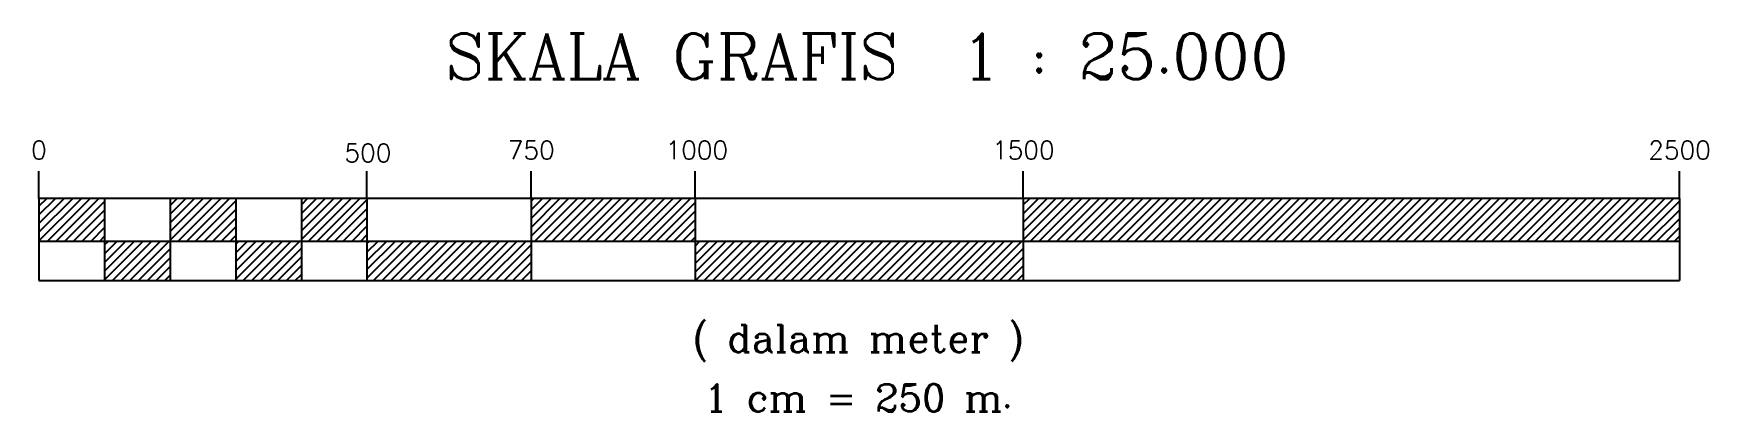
# Model space of a CAD drawing. Header units: metres. Extents: x 527142 to 529695, y 202100 to 202675.
import ezdxf
from ezdxf.enums import TextEntityAlignment as Align

# ---------------------------------------------------------------- set-up
doc = ezdxf.new("R2010")
doc.units = ezdxf.units.M
doc.header["$MEASUREMENT"] = 0
doc.layers.add('KOP', color=7, linetype='CONTINUOUS')
doc.styles.add('C10', font='complex', dxfattribs={"height": 4.167})
doc.styles.add('C6', font='complex', dxfattribs={"height": 2.499})
doc.styles.add('S4', font='simplex', dxfattribs={"height": 1.668})
pattern_1 = [(45, (-12282226.826, -4711941.282), (-6.6291260736, 6.6291260736), [])]

msp = doc.modelspace()

# ---------------------------------------------------------------- hatches: boundary and pattern name
at = {"layer": 'KOP', "ltscale": 0.5}
h = msp.add_hatch(dxfattribs=at)
h.set_pattern_fill('ANSI31', color=1, scale=75, style=0)
h.set_pattern_definition(pattern_1)
h.paths.add_polyline_path([(527250.7, 202359.1), (527250.7, 202424.1), (527150.7, 202424.1), (527150.7, 202359.1)])
h = msp.add_hatch(dxfattribs=at)
h.set_pattern_fill('ANSI31', color=1, scale=75, style=0)
h.set_pattern_definition(pattern_1)
h.paths.add_polyline_path([(527350.7, 202299.1), (527350.7, 202359.1), (527250.7, 202359.1), (527250.7, 202299.1)])
h.paths.add_polyline_path([(527350.7, 202424.1), (527350.7, 202359.1), (527450.7, 202359.1), (527450.7, 202424.1)])
h.paths.add_polyline_path([(527450.7, 202359.1), (527450.7, 202299.1), (527550.7, 202299.1), (527550.7, 202359.1)])
h.paths.add_polyline_path([(527650.7, 202359.1), (527650.7, 202424.1), (527550.7, 202424.1), (527550.7, 202359.1)])
h = msp.add_hatch(dxfattribs=at)
h.set_pattern_fill('ANSI31', color=1, scale=75, style=0)
h.set_pattern_definition(pattern_1)
h.paths.add_polyline_path([(528150.7, 202359.1), (528150.7, 202424.1), (527900.7, 202424.1), (527900.7, 202359.1)])
h = msp.add_hatch(dxfattribs=at)
h.set_pattern_fill('ANSI31', color=1, scale=75, style=0)
h.set_pattern_definition(pattern_1)
h.paths.add_polyline_path([(528650.7, 202424.1), (528650.7, 202359.1), (529650.7, 202359.1), (529650.7, 202424.1)])
h = msp.add_hatch(dxfattribs=at)
h.set_pattern_fill('ANSI31', color=1, scale=75, style=0)
h.set_pattern_definition(pattern_1)
h.paths.add_polyline_path([(527650.7, 202359.1), (527650.7, 202299.1), (527900.7, 202299.1), (527900.7, 202359.1)])
h = msp.add_hatch(dxfattribs=at)
h.set_pattern_fill('ANSI31', color=1, scale=75, style=0)
h.set_pattern_definition(pattern_1)
h.paths.add_polyline_path([(528650.7, 202299.1), (528650.7, 202359.1), (528150.7, 202359.1), (528150.7, 202299.1)])

# ---------------------------------------------------------------- linework, layer by layer
at = {"layer": 'KOP', "color": 2}
for p, q in [((527150.7, 202424.1), (527150.7, 202465.6)), ((527650.7, 202424.1), (527650.7, 202465.6)), ((527900.7, 202424.1), (527900.7, 202465.8)), ((528150.7, 202424.1), (528150.7, 202465.6)), ((528650.7, 202424.1), (528650.7, 202465.8)), ((529650.7, 202424.1), (529650.7, 202465.8)), ((529650.7, 202424.1), (527150.7, 202424.1)), ((527150.7, 202299.1), (529650.7, 202299.1))]:
    msp.add_line(p, q, dxfattribs=at)
at = {"layer": 'KOP', "color": 2, "ltscale": 0.5}
for p, q in [((527150.7, 202424.1), (527150.7, 202299.1)), ((527250.7, 202424.1), (527250.7, 202299.1)), ((527350.7, 202424.1), (527350.7, 202299.1)), ((527450.7, 202424.1), (527450.7, 202299.1)), ((527550.7, 202424.1), (527550.7, 202299.1)), ((527650.7, 202424.1), (527650.7, 202299.1)), ((527900.7, 202424.1), (527900.7, 202299.1)), ((528150.7, 202424.1), (528150.7, 202299.1)), ((528650.7, 202424.1), (528650.7, 202299.1)), ((529650.7, 202424.1), (529650.7, 202299.1)), ((527150.7, 202359.1), (529650.7, 202359.1))]:
    msp.add_line(p, q, dxfattribs=at)

# ---------------------------------------------------------------- texts
at = {"layer": 'KOP', "color": 3}
for s, height, style, p in [('SKALA GRAFIS  1 : 25.000', 69.45, 'C10', (528413.1, 202605.8)), ('( dalam meter )', 41.65, 'C6', (528399.2, 202189.8)), ('1 cm = 250 m.', 41.65, 'C6', (528399.2, 202099.5))]:
    msp.add_text(s, height=height, dxfattribs=dict(at, style=style)).set_placement(p, align=Align.CENTER)
at = {"layer": 'KOP', "color": 2, "style": 'S4'}
msp.add_text('500', height=27.8, dxfattribs=at).set_placement((527652.1, 202479.4), align=Align.CENTER)
for tag, p in [('0', (527150.8, 202483.8)), ('750', (527901, 202483.8)), ('1000', (528153.4, 202483.8)), ('1500', (528651, 202483.8)), ('2500', (529651, 202483.8))]:
    msp.add_attdef(tag, text='', height=27.8, dxfattribs=at).set_placement(p, align=Align.CENTER)

doc.saveas('drawing.dxf')
